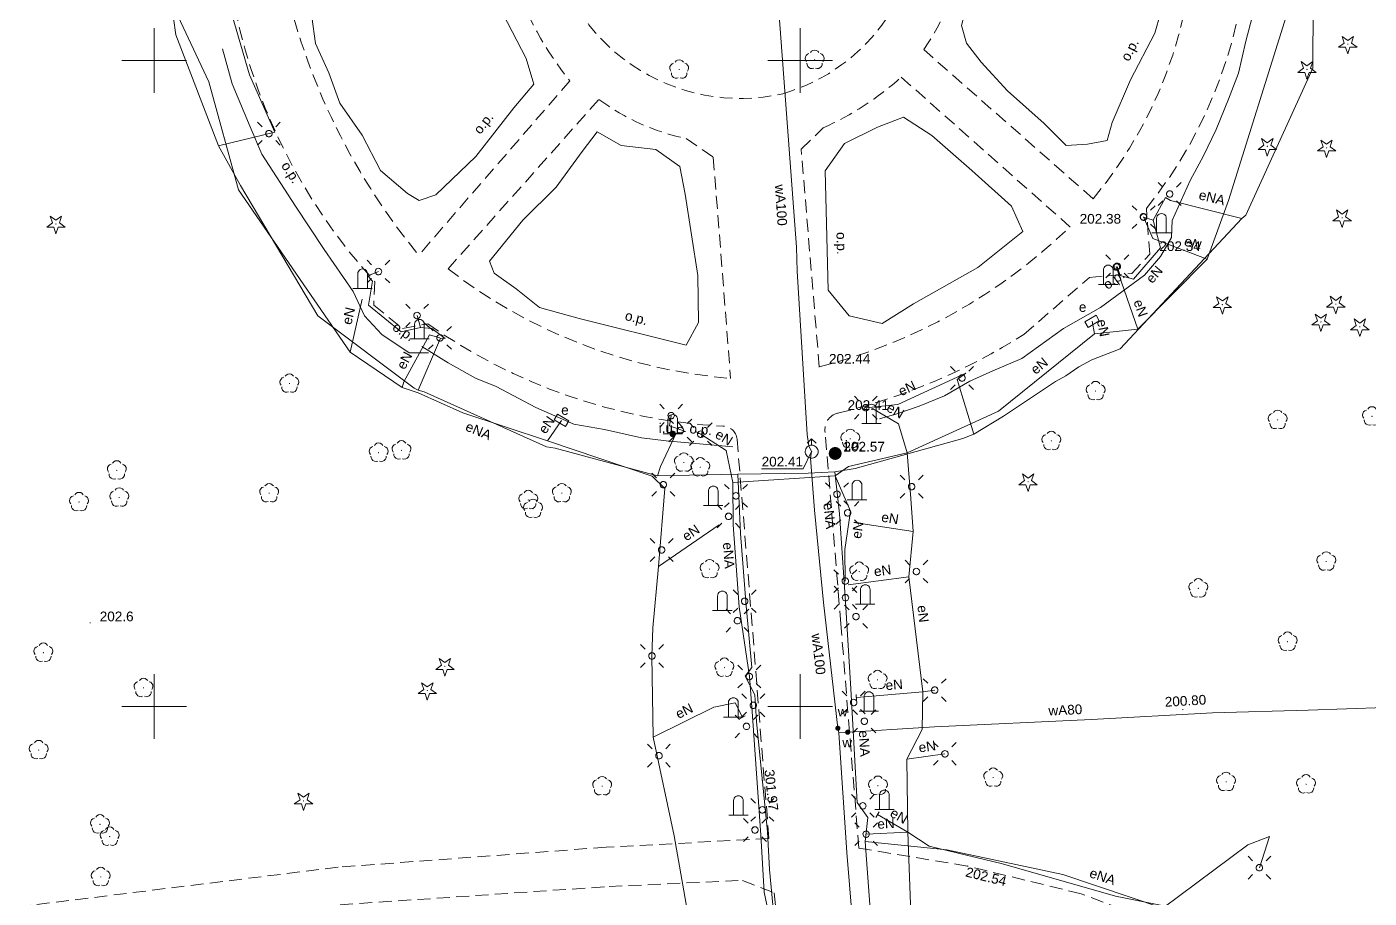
# Model space of a CAD drawing. Extents: x 0 to 7423283, y 0 to 5548300.
# Drawn here: x 7422440.2 to 7422544, y 5547885.2 to 5547952.6 of the extents above; entities that cross this region are included whole.
import ezdxf
from ezdxf.enums import TextEntityAlignment as Align

# ---------------------------------------------------------------- set-up
doc = ezdxf.new("R2010")
doc.units = 0
doc.linetypes.add('PRZER2-1', pattern=[3, 2, -1])
doc.layers.get('0').update_dxf_attribs({"linetype": 'CONTINUOUS', "lineweight": 13})
for name, color, linetype, lineweight in [('KTCR02', 7, 'PRZER2-1', 18), ('RTPW01', 7, 'CONTINUOUS', 13), ('RTPW01_O', 7, 'CONTINUOUS', 13), ('RTPW02', 7, 'CONTINUOUS', 13), ('RTPW02_O', 7, 'CONTINUOUS', 13), ('SUSM', 7, 'CONTINUOUS', 18)]:
    doc.layers.add(name, color=color, linetype=linetype, lineweight=lineweight)
for name, color, linetype, lineweight, true_color in [('OBOO04_01', 7, 'CONTINUOUS', 18, 0x0a0909), ('OBOO08_01', 7, 'CONTINUOUS', 13, 0x0a0909), ('OBOO08_01_O', 7, 'CONTINUOUS', 13, 0x0a0909), ('OBOP01', 7, 'CONTINUOUS', 18, 0x008000), ('OBOP02', 7, 'CONTINUOUS', 18, 0x008000), ('OBOP05_02', 7, 'CONTINUOUS', 18, 0x0a0909), ('OBOP05_02_O', 7, 'CONTINUOUS', 18, 0x0a0909), ('SUPE04', 1, 'CONTINUOUS', 18, 0xff0000), ('SUPE04_O', 1, 'CONTINUOUS', 18, 0xff0000), ('SUPW03', 5, 'CONTINUOUS', 18, 0x0000ff), ('SUPW03_O', 5, 'CONTINUOUS', 18, 0x0000ff), ('SUUS02', 7, 'CONTINUOUS', 18, 0x0a0909), ('SUUS18_01', 7, 'CONTINUOUS', 18, 0x0a0909), ('SUUS18_01_O', 7, 'CONTINUOUS', 18, 0x0a0909), ('SUXX_01', 7, 'CONTINUOUS', 18, 0x0a0909)]:
    doc.layers.add(name, color=color, linetype=linetype, lineweight=lineweight, true_color=true_color)
for name, color, linetype, true_color in [('SUPS01_03', 1, 'CONTINUOUS', 0xff0000), ('SUPS01_03_O', 1, 'CONTINUOUS', 0xff0000), ('SUPS01_08', 5, 'CONTINUOUS', 0x0000ff), ('SUPS01_08_O', 5, 'CONTINUOUS', 0x0000ff), ('SUUS25', 7, 'CONTINUOUS', 0x0a0909), ('SUUS25_O', 7, 'CONTINUOUS', 0x0a0909), ('SUUS31_01', 7, 'CONTINUOUS', 0x0a0909), ('SUUS31_01_O', 7, 'CONTINUOUS', 0x0a0909)]:
    doc.layers.add(name, color=color, linetype=linetype, true_color=true_color)
doc.styles.add('GEO-INFO', font='Arial')

# ---------------------------------------------------------------- blocks, each defined once
blk = doc.blocks.new('SPDIP')
blk.add_hatch(color=0).paths.add_polyline_path([(-0.09, 0), (-0.085595, -0.027812), (-0.072812, -0.052901), (-0.052901, -0.072812), (-0.027812, -0.085595), (0, -0.09), (0.027812, -0.085595), (0.052901, -0.072812), (0.072812, -0.052901), (0.085595, -0.027812), (0.09, 0), (0.085595, 0.027812), (0.072812, 0.052901), (0.052901, 0.072812), (0.027812, 0.085595), (0, 0.09), (-0.027812, 0.085595), (-0.052901, 0.072812), (-0.072812, 0.052901), (-0.085595, 0.027812)])
at = {"color": 0}
blk.add_lwpolyline([(0.177062, -0.544942), (-0.463555, -1.426676), (-0.463555, -0.336792), (-1.500096, 0), (-0.463555, 0.336792), (-0.463555, 1.426676), (0.177062, 0.544942), (1.213603, 0.881734), (0.572986, 0), (1.213603, -0.881734)], close=True, dxfattribs=at)
blk = doc.blocks.new('SPDLP')
blk.add_hatch(color=0).paths.add_polyline_path([(-0.09, 0), (-0.085595, -0.027812), (-0.072812, -0.052901), (-0.052901, -0.072812), (-0.027812, -0.085595), (0, -0.09), (0.027812, -0.085595), (0.052901, -0.072812), (0.072812, -0.052901), (0.085595, -0.027812), (0.09, 0), (0.085595, 0.027812), (0.072812, 0.052901), (0.052901, 0.072812), (0.027812, 0.085595), (0, 0.09), (-0.027812, 0.085595), (-0.052901, 0.072812), (-0.072812, 0.052901), (-0.085595, 0.027812)])
at = {"color": 0}
for points in [[(-1.292703, 0.137547), (-1.355024, 0.389802), (-1.327532, 0.648184), (-1.213525, 0.881678), (-1.026689, 1.062258), (-0.78945, 1.168249), (-0.530282, 1.186929)], [(-0.268652, 1.271938), (-0.048001, 1.40916), (0.20623, 1.462858), (0.463525, 1.426585), (0.693003, 1.304695), (0.867117, 1.11182), (0.964971, 0.871109)], [(1.126667, 0.648554), (1.325358, 0.481106), (1.454989, 0.255912), (1.5, 0), (1.454989, -0.255912), (1.325358, -0.481106), (1.126667, -0.648554)], [(-0.530282, -1.186929), (-0.78945, -1.168249), (-1.026689, -1.062258), (-1.213525, -0.881678), (-1.327532, -0.648184), (-1.355024, -0.389802), (-1.292703, -0.137547)], [(0.964971, -0.871109), (0.867117, -1.11182), (0.693003, -1.304695), (0.463525, -1.426585), (0.20623, -1.462858), (-0.048001, -1.40916), (-0.268652, -1.271938)]]:
    blk.add_lwpolyline(points, dxfattribs=at)
blk = doc.blocks.new('KOLO')
blk.add_hatch(color=0).paths.add_polyline_path([(0, 0.5), (-0.12941, 0.482963), (-0.25, 0.433013), (-0.353553, 0.353553), (-0.433013, 0.25), (-0.482963, 0.12941), (-0.5, 0), (-0.482963, -0.12941), (-0.433013, -0.25), (-0.353553, -0.353553), (-0.25, -0.433013), (-0.12941, -0.482963), (0, -0.5), (0.12941, -0.482963), (0.25, -0.433013), (0.353553, -0.353553), (0.433013, -0.25), (0.482963, -0.12941), (0.5, 0), (0.482963, 0.12941), (0.433013, 0.25), (0.353553, 0.353553), (0.25, 0.433013), (0.12941, 0.482963)])
blk = doc.blocks.new('OBOO04')
at = {"color": 0}
for points in [[(0, -1), (0, 1)], [(0, -0.5), (1.5, -0.5), (1.62941, -0.482963), (1.75, -0.433013), (1.853553, -0.353553), (1.933013, -0.25), (1.982963, -0.12941), (2, 0), (1.982963, 0.12941), (1.933013, 0.25), (1.853553, 0.353553), (1.75, 0.433013), (1.62941, 0.482963), (1.5, 0.5)], [(0, 0.5), (1.5, 0.5)]]:
    blk.add_lwpolyline(points, dxfattribs=at)
blk = doc.blocks.new('SUSM01_01')
at = {"color": 0}
for points in [[(-0.353553, 0.353553), (-0.212132, 0.212132)], [(0.353553, 0.353553), (0.212132, 0.212132)], [(-0.353553, -0.353553), (-0.212132, -0.212132)], [(0.353553, -0.353553), (0.212132, -0.212132)]]:
    blk.add_lwpolyline(points, dxfattribs=at)
blk.add_lwpolyline([(0.1, 0), (0.093969, -0.034202), (0.076604, -0.064279), (0.05, -0.086603), (0.025882, -0.096593), (0, -0.1), (-0.025882, -0.096593), (-0.05, -0.086603), (-0.073305, -0.068017), (-0.090097, -0.043388), (-0.098883, -0.014904), (-0.098883, 0.014904), (-0.090097, 0.043388), (-0.073305, 0.068017), (-0.05, 0.086603), (-0.022252, 0.097493), (0.007473, 0.09972), (0.036534, 0.093087), (0.062349, 0.078183), (0.082624, 0.056332), (0.095557, 0.029476)], close=True, dxfattribs=at)
blk = doc.blocks.new('OKRAG_PELNY')
at = {"color": 0}
blk.add_lwpolyline([(0.5, 0), (0.482963, -0.12941), (0.433013, -0.25), (0.353553, -0.353553), (0.25, -0.433013), (0.12941, -0.482963), (0, -0.5), (-0.12941, -0.482963), (-0.25, -0.433013), (-0.353553, -0.353553), (-0.433013, -0.25), (-0.482963, -0.12941), (-0.5, 0), (-0.482963, 0.12941), (-0.433013, 0.25), (-0.353553, 0.353553), (-0.25, 0.433013), (-0.12941, 0.482963), (0, 0.5), (0.12941, 0.482963), (0.25, 0.433013), (0.353553, 0.353553), (0.433013, 0.25), (0.482963, 0.12941)], close=True, dxfattribs=at)
blk = doc.blocks.new('PION_C')
at = {"color": 0}
blk.add_lwpolyline([(0, 0.5), (0, -0.5)], dxfattribs=at)
blk = doc.blocks.new('SZAFA1')
at = {"color": 0}
blk.add_lwpolyline([(-1, -0.5), (-1, 0.5), (1, 0.5), (1, -0.5)], close=True, dxfattribs=at)
blk = doc.blocks.new('SUUS02')
at = {"color": 0}
blk.add_lwpolyline([(1, 0), (0.984808, -0.173648), (0.939693, -0.34202), (0.866025, -0.5), (0.766044, -0.642788), (0.642788, -0.766044), (0.5, -0.866025), (0.34202, -0.939693), (0.173648, -0.984808), (0, -1), (-0.173648, -0.984808), (-0.34202, -0.939693), (-0.5, -0.866025), (-0.654861, -0.75575), (-0.786053, -0.618159), (-0.888835, -0.458227), (-0.959493, -0.281733), (-0.995472, -0.095056), (-0.995472, 0.095056), (-0.959493, 0.281733), (-0.888835, 0.458227), (-0.786053, 0.618159), (-0.654861, 0.75575), (-0.5, 0.866025), (-0.327068, 0.945001), (-0.142315, 0.989821), (0.047582, 0.998867), (0.235759, 0.971812), (0.415415, 0.909632), (0.580057, 0.814576), (0.723734, 0.690079), (0.841254, 0.540641), (0.928368, 0.371662), (0.981929, 0.189251)], close=True, dxfattribs=at)
for points in [[(1, 0), (2, 0)], [(1.292893, 0.707107), (2, 0), (1.292893, -0.707107)]]:
    blk.add_lwpolyline(points, dxfattribs=at)

msp = doc.modelspace()

# ---------------------------------------------------------------- linework, layer by layer
at = {"color": 7, "linetype": 'Continuous', "lineweight": 13, "elevation": 100, "flags": 128}
for points in [[(7422450, 5547947.5), (7422450, 5547952.5)], [(7422500, 5547947.5), (7422500, 5547952.5)], [(7422447.5, 5547950), (7422452.5, 5547950)], [(7422497.5, 5547950), (7422502.5, 5547950)], [(7422450, 5547897.5), (7422450, 5547902.5)], [(7422500, 5547897.5), (7422500, 5547902.5)], [(7422447.5, 5547900), (7422452.5, 5547900)], [(7422497.5, 5547900), (7422502.5, 5547900)]]:
    msp.add_lwpolyline(points, dxfattribs=at)
at = {"layer": 'KTCR02', "color": 7, "linetype": 'PRZER2-1', "lineweight": 18, "ltscale": 0.5, "elevation": 10.18}
for points in [[(7422480.66, 5547959.69, -0.385491), (7422493.85, 5547976.2, -0.3855222), (7422509.16, 5547962.87, -0.3600916), (7422498.64, 5547947.44, -0.4352751)], [(7422509.56, 5547950.85, 0.1430048), (7422513.07, 5547961.79), (7422530.46, 5547963.01, -0.1904142), (7422522.66, 5547939.31)], [(7422445.96, 5547957.14), (7422453.8, 5547956.77, -0.3135702), (7422455.97, 5547955.52, 0.1431669), (7422467.07, 5547932.89), (7422467, 5547931.07), (7422469.21, 5547929.27), (7422471.17, 5547929.62, 0.1408987), (7422494, 5547921.7, -0.3923142), (7422495.11, 5547920.7), (7422496.32, 5547905.74), (7422497.57, 5547889.78), (7422484.99, 5547889.11), (7422464.24, 5547887.56), (7422432.62, 5547883.65), (7422427.2, 5547894.99), (7422425.54, 5547904.45), (7422425.43, 5547912.16), (7422425.41, 5547920.61), (7422426.28, 5547933.57), (7422430.53, 5547958.47), (7422433.78, 5547958.62)], [(7422459.78, 5547957.56), (7422475.65, 5547958.48), (7422477.04, 5547957.89), (7422477.8, 5547956.42, 0.088802), (7422482.17, 5547948.43), (7422470.47, 5547934.94, -0.1246548)], [(7422501.76, 5547944.79, 0.0792796), (7422507.81, 5547948.72), (7422520.87, 5547937.13, -0.1299634), (7422501.47, 5547926.29), (7422500.07, 5547943.14)], [(7422472.74, 5547933.88), (7422484.42, 5547947, 0.1095313), (7422491.17, 5547943.97), (7422493.27, 5547942.52), (7422494.61, 5547925.4, -0.1449748)]]:
    msp.add_lwpolyline(points, format="xyb", close=True, dxfattribs=at)
msp.add_lwpolyline([(7422530.44, 5547882.19), (7422521.74, 5547885.51), (7422512.92, 5547887.65), (7422504.53, 5547889.04), (7422503.14, 5547906.41), (7422501.93, 5547921.21, -0.4018968), (7422502.91, 5547922.71, 0.081764), (7422517.31, 5547928.8), (7422522.37, 5547933.21), (7422525.65, 5547933.51), (7422527.04, 5547935.01), (7422526.78, 5547938.55, 0.1656439), (7422534.65, 5547960.11, -0.3817903), (7422537.04, 5547963.43, -0.146219), (7422542.5, 5547962.71), (7422547.04, 5547961.05)], format="xyb", dxfattribs=at)
msp.add_lwpolyline([(7422464.39, 5547884.65), (7422485.21, 5547886.07), (7422495.53, 5547886.54), (7422497.99, 5547885.59), (7422499.68, 5547865.44)], dxfattribs=at)
at = {"layer": 'OBOP05_02', "color": 18, "linetype": 'Continuous', "lineweight": 18, "true_color": 0x0a0909, "elevation": 10.1}
for points in [[(7422535.78, 5547960.86), (7422535.95, 5547958.74), (7422535.58, 5547956.17), (7422535.06, 5547953.74), (7422534.48, 5547951.51), (7422533.91, 5547949.02), (7422533.13, 5547947.01), (7422532.17, 5547944.66), (7422531.19, 5547942.64), (7422530.17, 5547940.71), (7422528.78, 5547937.61), (7422528.72, 5547936.31), (7422527.87, 5547934.83), (7422526.63, 5547933.39), (7422523.22, 5547930.9), (7422520.37, 5547929.26), (7422517.14, 5547926.95), (7422514.91, 5547925.98), (7422513.11, 5547925.18), (7422511.17, 5547924.04), (7422509.2, 5547923.24), (7422507.48, 5547922.65), (7422506.12, 5547922.26)], [(7422465.41, 5547932.13), (7422463.17, 5547935.38), (7422460.95, 5547938.72), (7422458.34, 5547942.76), (7422457.44, 5547944.87), (7422456.04, 5547948.19), (7422455.3, 5547950.9)], [(7422465.41, 5547932.13), (7422466.27, 5547930.25), (7422467.63, 5547928.79), (7422469.73, 5547927.39), (7422471.22, 5547927.37)], [(7422494.79, 5547920.1), (7422489.62, 5547920.57), (7422487.72, 5547920.79), (7422484.84, 5547921.45), (7422482.49, 5547921.86), (7422479.54, 5547923.15), (7422476.48, 5547924.76), (7422474.86, 5547925.41), (7422472.76, 5547926.6), (7422470.71, 5547927.86)]]:
    msp.add_lwpolyline(points, dxfattribs=at)
for points in [[(7422514.78, 5547959.09), (7422517.07, 5547959.71), (7422519.9, 5547960.29), (7422523.04, 5547960.09), (7422525.85, 5547960.38), (7422528.07, 5547960.58), (7422528.73, 5547959.36), (7422528.72, 5547957.09), (7422528.32, 5547955.24), (7422527.43, 5547952.12), (7422525.56, 5547948.51), (7422524.14, 5547945.2), (7422523.75, 5547943.82), (7422522.23, 5547943.54), (7422520.58, 5547943.44), (7422518.86, 5547945.13), (7422516.04, 5547947.67), (7422514, 5547949.87), (7422512.85, 5547951.34), (7422512.47, 5547952.72), (7422512.86, 5547954.22), (7422514.33, 5547956.79)], [(7422474.45, 5547956.45), (7422476.63, 5547954.34), (7422478.79, 5547950.15), (7422479.37, 5547948.17), (7422477.84, 5547946.35), (7422474.89, 5547942.58), (7422471.79, 5547939.62), (7422470.52, 5547939.16), (7422469.61, 5547939.72), (7422467.52, 5547941.5), (7422466.09, 5547944.23), (7422464.38, 5547946.71), (7422463.52, 5547949.06), (7422462.49, 5547951.32), (7422462.21, 5547953.39), (7422461.77, 5547955.7), (7422463.94, 5547956.3), (7422467.94, 5547956.73), (7422472.42, 5547957.16)], [(7422503.43, 5547943.58), (7422505.98, 5547944.85), (7422507.99, 5547945.62), (7422510.19, 5547944.21), (7422513.27, 5547941.5), (7422516.34, 5547938.73), (7422517.21, 5547936.77), (7422513.73, 5547933.98), (7422508.77, 5547931.17), (7422506.34, 5547929.65), (7422503.79, 5547930.24), (7422502.17, 5547932.22), (7422501.97, 5547939.43), (7422501.92, 5547941.47)], [(7422484.28, 5547944.49), (7422486.14, 5547943.43), (7422488.83, 5547943.13), (7422490.68, 5547941.8), (7422491.08, 5547939.67), (7422492.06, 5547933.37), (7422492.12, 5547929.72), (7422491.18, 5547927.96), (7422482.9, 5547930.04), (7422479.81, 5547930.89), (7422478.01, 5547932.33), (7422476.32, 5547933.55), (7422475.94, 5547934.48), (7422478.52, 5547937.65), (7422481.1, 5547940.21), (7422483.12, 5547942.96)]]:
    msp.add_lwpolyline(points, close=True, dxfattribs=at)
at = {"layer": 'SUPE04', "color": 1, "linetype": 'Continuous', "lineweight": 18, "true_color": 0xff0000, "elevation": 10.18}
for points in [[(7422433.86, 5547953.57), (7422432.48, 5547956.72), (7422432.76, 5547957.08), (7422433.66, 5547957.84), (7422440.99, 5547956.97), (7422451.15, 5547955.88), (7422451.69, 5547951.99), (7422454.97, 5547943.4), (7422456.68, 5547940.32), (7422462.67, 5547930.24), (7422470.11, 5547924.65), (7422470.43, 5547924.5), (7422470.9, 5547924.36), (7422480.35, 5547920.09), (7422481.04, 5547920.01), (7422488.95, 5547917.86), (7422495.18, 5547917.98)], [(7422537.8, 5547957.96), (7422537.61, 5547953.42), (7422533.13, 5547939.17), (7422531.49, 5547934.63), (7422526.11, 5547929.22), (7422522.77, 5547928.85), (7422515.33, 5547922.87), (7422508.26, 5547919.63), (7422503.74, 5547918.58), (7422502.7, 5547917.87), (7422494.79, 5547917.35)], [(7422459.34, 5547944.46), (7422457.39, 5547948.89), (7422455.55, 5547955.2), (7422454.85, 5547956.13), (7422455.16, 5547956.99)], [(7422450.86, 5547955.59), (7422454.22, 5547948.35), (7422456.52, 5547939.99), (7422465.16, 5547927.44), (7422469.2, 5547924.7), (7422470.42, 5547924.29), (7422473.88, 5547922.74), (7422480.43, 5547920.57), (7422488.53, 5547917.84), (7422489.51, 5547916.88), (7422489.03, 5547910.83), (7422488.6, 5547906.1), (7422488.52, 5547903.91), (7422488.62, 5547897.64), (7422490.24, 5547889.99), (7422492.09, 5547879.4)], [(7422502.68, 5547918.18), (7422504.25, 5547918.43), (7422512.58, 5547920.75), (7422513.43, 5547921.08), (7422515.72, 5547922.47), (7422519.76, 5547925.15), (7422520.56, 5547925.59), (7422521.55, 5547926.3), (7422522.57, 5547926.84), (7422524.75, 5547927.69), (7422534.17, 5547937.79), (7422534.48, 5547938.04), (7422539.65, 5547949.41), (7422539.68, 5547954.39)], [(7422459.34, 5547944.46), (7422454.97, 5547943.4)], [(7422528.25, 5547939.41), (7422527.3, 5547937.64), (7422527.87, 5547935.51), (7422525.79, 5547933.07), (7422524.76, 5547933.36), (7422524.53, 5547934.07)], [(7422528.25, 5547939.41), (7422528.65, 5547939.17), (7422534.17, 5547937.79)], [(7422531.49, 5547934.63), (7422527.27, 5547936.24), (7422526.55, 5547937.91)], [(7422527.3, 5547937.64), (7422526.57, 5547937.88)], [(7422472.52, 5547928.49), (7422471.48, 5547929.26), (7422470.61, 5547929.35), (7422469.11, 5547929.01), (7422466.59, 5547931.06), (7422466.91, 5547932.92), (7422466.53, 5547933.33), (7422467.36, 5547933.67)], [(7422526.11, 5547929.22), (7422524.45, 5547934.03)], [(7422465.16, 5547927.44), (7422466.11, 5547931.54)], [(7422470.61, 5547929.35), (7422470.35, 5547930.27)], [(7422522.77, 5547928.85), (7422522.58, 5547929.82)], [(7422469.2, 5547924.7), (7422469.33, 5547925.14), (7422471.3, 5547928.78), (7422472.12, 5547928.54)], [(7422472.52, 5547928.49), (7422472.16, 5547928.51), (7422470.43, 5547924.5)], [(7422512.8, 5547925.81), (7422507.54, 5547923.39), (7422505.07, 5547923.13)], [(7422513.43, 5547921.08), (7422512.14, 5547925.32), (7422512.8, 5547925.81)], [(7422491.11, 5547921.3), (7422489.87, 5547921.73), (7422490.01, 5547922.52)], [(7422508.26, 5547919.63), (7422507.61, 5547921.89), (7422505.6, 5547923.08)], [(7422480.43, 5547920.57), (7422481.52, 5547922.15)], [(7422491.11, 5547921.3), (7422490.39, 5547921.17), (7422489.18, 5547918.57), (7422488.95, 5547917.86)], [(7422494.79, 5547917.35), (7422494.27, 5547919.83), (7422492.3, 5547921.08), (7422491.89, 5547921.28)], [(7422508.6, 5547882.62), (7422508.32, 5547890.27), (7422508.24, 5547895.93), (7422509.44, 5547898.23), (7422509.48, 5547901.13), (7422508.41, 5547910.04), (7422508.74, 5547913.55), (7422508.56, 5547916.1), (7422508.26, 5547919.63)], [(7422495.18, 5547917.98), (7422500.6, 5547918.07), (7422502.68, 5547918.18)], [(7422502.68, 5547918.18), (7422503.04, 5547914.92), (7422503.51, 5547908.11), (7422503.9, 5547901.36), (7422504.39, 5547892.56), (7422505.24, 5547891.4), (7422505.02, 5547889.56)], [(7422494.79, 5547917.35), (7422494.8, 5547914.06), (7422495.26, 5547907.72), (7422496.06, 5547902.32), (7422496.28, 5547899.62), (7422496.95, 5547890.05), (7422497.2, 5547885.64), (7422497.95, 5547882.06)], [(7422495.18, 5547917.98), (7422495.37, 5547913.39), (7422495.8, 5547907.79), (7422496.25, 5547903.02), (7422495.73, 5547902.36), (7422496.49, 5547900.9), (7422496.62, 5547898.83), (7422497.46, 5547890.3), (7422497.63, 5547887.38), (7422498.03, 5547883), (7422497.42, 5547881.51), (7422497.17, 5547881.51), (7422498.38, 5547880.13), (7422499.11, 5547870.68), (7422499.35, 5547865.61), (7422498.82, 5547861.79), (7422499.68, 5547860.24), (7422500.28, 5547853.47), (7422500.63, 5547847.84), (7422501.1, 5547841.48), (7422500.93, 5547841.08)], [(7422502.7, 5547917.87), (7422503.89, 5547915.11), (7422503.44, 5547912.16), (7422503.48, 5547909.71)], [(7422489.03, 5547910.83), (7422493.73, 5547914.06)], [(7422508.74, 5547913.55), (7422504.18, 5547914.25)], [(7422508.41, 5547910.04), (7422503.71, 5547909.43)], [(7422504.34, 5547900.69), (7422509.48, 5547901.13), (7422510.4, 5547901.27)], [(7422488.62, 5547897.64), (7422493.3, 5547899.95), (7422494.95, 5547900.28), (7422495.52, 5547899.17)], [(7422508.24, 5547895.93), (7422511.19, 5547896.34)], [(7422508.32, 5547890.27), (7422505.97, 5547891.63)], [(7422508.32, 5547890.27), (7422505.1, 5547890.12)], [(7422585.14, 5547867.16), (7422584.69, 5547866.81), (7422582.07, 5547865.17), (7422575.21, 5547866.05), (7422573.22, 5547865.63), (7422566.82, 5547867), (7422561.81, 5547868.46), (7422555.41, 5547871.07), (7422547.22, 5547874.84), (7422538.34, 5547879.38), (7422532.37, 5547882.15), (7422531.13, 5547883.16), (7422528.01, 5547884.61), (7422524.38, 5547885.33), (7422515.65, 5547887.82), (7422509.97, 5547889.18), (7422508.32, 5547890.27)], [(7422505.02, 5547889.56), (7422511.34, 5547888.91), (7422520.31, 5547887.01), (7422528.06, 5547884.38), (7422534.63, 5547889.3), (7422536.32, 5547889.94), (7422535.53, 5547887.52)], [(7422505.02, 5547889.56), (7422505.65, 5547881.19), (7422506.49, 5547872.14), (7422507.15, 5547870.49), (7422506.8, 5547867.83), (7422507.72, 5547853.69), (7422508.32, 5547851.69), (7422508.51, 5547851.58), (7422508.56, 5547851.32), (7422507.97, 5547849.92), (7422509.54, 5547835.32), (7422510.23, 5547832.29)]]:
    msp.add_lwpolyline(points, dxfattribs=at)
at = {"layer": 'SUPS01_08_O', "color": 5, "linetype": 'Continuous', "lineweight": 9, "true_color": 0x0000ff, "elevation": 10.8, "flags": 128}
msp.add_lwpolyline([(7422497.01, 5547918.407), (7422500.213, 5547918.407), (7422500.88, 5547919.73)], dxfattribs=at)
at = {"layer": 'SUPW03', "color": 5, "linetype": 'Continuous', "lineweight": 18, "true_color": 0x0000ff, "elevation": 10.18}
for points in [[(7422500.88, 5547919.73), (7422500.65, 5547920.17), (7422500.53, 5547921.06), (7422499.75, 5547933.69), (7422499.7, 5547935.57), (7422498.37, 5547953.48), (7422498.1, 5547955.75)], [(7422500.88, 5547919.73), (7422500.8, 5547919.23), (7422501.1, 5547915.19), (7422501.79, 5547908.04), (7422502.91, 5547898.32), (7422502.98, 5547897.97)], [(7422502.98, 5547897.97), (7422510.39, 5547898.42), (7422522.54, 5547899), (7422531.89, 5547899.52), (7422539.29, 5547899.73), (7422560.06, 5547900.45), (7422567.41, 5547900.56), (7422573.68, 5547900.55)], [(7422502.98, 5547897.97), (7422503.6, 5547888.7), (7422504.41, 5547879.01), (7422507.08, 5547840.36), (7422508.05, 5547833.62)]]:
    msp.add_lwpolyline(points, dxfattribs=at)

# ---------------------------------------------------------------- block references
at = {"layer": 'OBOO04_01', "color": 18, "lineweight": 18, "true_color": 0x0a0909, "xscale": 0.75, "yscale": 0.75, "rotation": 90}
for p in [(7422527.95, 5547936.66, 10.2), (7422466.13, 5547932.37, 10.2), (7422523.83, 5547932.67, 10.2), (7422470.53, 5547928.47, 10.2), (7422505.51, 5547921.9, 10.2), (7422490.13, 5547921.1, 10.2), (7422493.27, 5547915.56, 10.2), (7422504.39, 5547916.01, 10.2), (7422493.97, 5547907.43, 10.2), (7422505.03, 5547907.92, 10.2), (7422494.82, 5547899.18, 10.2), (7422505.31, 5547899.64, 10.2), (7422506.51, 5547892.03, 10.2), (7422495.21, 5547891.59, 10.2)]:
    msp.add_blockref('OBOO04', p, dxfattribs=at)
at = {"layer": 'OBOO08_01', "color": 18, "lineweight": 13, "true_color": 0x0a0909, "rotation": 90}
msp.add_blockref('KOLO', (7422502.7, 5547919.59, 10.2), dxfattribs=at)
at = {"layer": 'OBOP01', "color": 96, "lineweight": 18, "true_color": 0x008000, "xscale": 0.5, "yscale": 0.5, "rotation": 90}
for p in [(7422542.37, 5547951.27, 10.12), (7422539.21, 5547949.32, 10.12), (7422536.14, 5547943.36, 10.12), (7422540.73, 5547943.24, 10.12), (7422442.4, 5547937.35, 10.12), (7422541.93, 5547937.83, 10.12), (7422532.66, 5547931.11, 10.12), (7422541.44, 5547931.15, 10.12), (7422540.29, 5547929.77, 10.12), (7422543.3, 5547929.4, 10.12), (7422517.63, 5547917.4, 10.12), (7422472.5, 5547903.11, 10.12), (7422471.14, 5547901.24, 10.12), (7422461.56, 5547892.69, 10.12)]:
    msp.add_blockref('SPDIP', p, dxfattribs=at)
at = {"layer": 'OBOP02', "color": 96, "lineweight": 18, "true_color": 0x008000, "xscale": 0.5, "yscale": 0.5, "rotation": 90}
for p in [(7422501.11, 5547950.06, 10.12), (7422490.63, 5547949.31, 10.12), (7422460.47, 5547925, 10.12), (7422522.85, 5547924.42, 10.12), (7422536.94, 5547922.19, 10.12), (7422544.24, 5547922.46, 10.12), (7422503.87, 5547920.72, 10.12), (7422519.43, 5547920.56, 10.12), (7422467.37, 5547919.65, 10.12), (7422469.14, 5547919.83, 10.12), (7422490.99, 5547918.89, 10.12), (7422492.26, 5547918.52, 10.12), (7422447.11, 5547918.28, 10.12), (7422458.9, 5547916.51, 10.12), (7422481.55, 5547916.52, 10.12), (7422444.19, 5547915.83, 10.12), (7422447.3, 5547916.18, 10.12), (7422478.95, 5547915.99, 10.12), (7422479.32, 5547915.31, 10.12), (7422540.7, 5547911.23, 10.12), (7422492.98, 5547910.64, 10.12), (7422504.56, 5547910.44, 10.12), (7422530.8, 5547909.15, 10.12), (7422537.71, 5547905.02, 10.12), (7422441.43, 5547904.17, 10.12), (7422494.13, 5547903.01, 10.12), (7422505.98, 5547902.06, 10.12), (7422449.18, 5547901.44, 10.12), (7422441.07, 5547896.63, 10.12), (7422514.93, 5547894.5, 10.12), (7422484.67, 5547893.84, 10.12), (7422506.01, 5547893.87, 10.12), (7422532.95, 5547894.17, 10.12), (7422539.14, 5547893.98, 10.12), (7422445.81, 5547890.88, 10.12), (7422446.56, 5547889.93, 10.12), (7422445.87, 5547886.81, 10.12)]:
    msp.add_blockref('SPDLP', p, dxfattribs=at)
at = {"layer": 'RTPW01', "color": 7, "lineweight": 13, "xscale": 0.09, "yscale": 0.09, "rotation": 90}
msp.add_blockref('KOLO', (7422445.05, 5547906.48, 10.2), dxfattribs=at)
at = {"layer": 'RTPW02', "color": 7, "lineweight": 13, "xscale": 0.09, "yscale": 0.09, "rotation": 90}
for p in [(7422520.87, 5547937.13, 10.2), (7422527.04, 5547935.01, 10.2), (7422501.47, 5547926.29, 10.2), (7422502.91, 5547922.71, 10.2), (7422502.66, 5547919.54, 10.2), (7422512.92, 5547887.65, 10.2)]:
    msp.add_blockref('KOLO', p, dxfattribs=at)
at = {"layer": 'SUPS01_03', "color": 1, "lineweight": 5, "true_color": 0xff0000, "xscale": 0.09, "yscale": 0.09, "rotation": 90}
msp.add_blockref('KOLO', (7422497.05, 5547894.3, 10.24), dxfattribs=at)
at = {"layer": 'SUPS01_08', "color": 5, "lineweight": 5, "true_color": 0x0000ff, "xscale": 0.09, "yscale": 0.09, "rotation": 90}
for p in [(7422500.88, 5547919.73, 10.24), (7422529.6, 5547899.77, 10.24)]:
    msp.add_blockref('KOLO', p, dxfattribs=at)
at = {"layer": 'SUSM', "color": 7, "lineweight": 18, "rotation": 90}
for name, p, xscale, yscale in [('SUSM01_01', (7422458.88, 5547944.35, 10.24), 2.5, 2.5), ('OKRAG_PELNY', (7422458.88, 5547944.35, 10.24), 0.5, 0.5), ('SUSM01_01', (7422528.59, 5547939.67, 10.24), 2.5, 2.5), ('SUSM01_01', (7422528.59, 5547939.67, 10.24), 2.5, 2.5), ('OKRAG_PELNY', (7422528.59, 5547939.67, 10.24), 0.5, 0.5), ('SUSM01_01', (7422526.57, 5547937.88, 10.24), 2.5, 2.5), ('SUSM01_01', (7422526.57, 5547937.88, 10.24), 2.5, 2.5), ('OKRAG_PELNY', (7422526.55, 5547937.91, 10.24), 0.5, 0.5), ('OKRAG_PELNY', (7422526.57, 5547937.88, 10.24), 0.5, 0.5), ('SUSM01_01', (7422524.53, 5547934.07, 10.24), 2.5, 2.5), ('SUSM01_01', (7422524.53, 5547934.07, 10.24), 2.5, 2.5), ('SUSM01_01', (7422467.36, 5547933.67, 10.24), 2.5, 2.5), ('OKRAG_PELNY', (7422467.36, 5547933.67, 10.24), 0.5, 0.5), ('OKRAG_PELNY', (7422524.45, 5547934.03, 10.24), 0.5, 0.5), ('OKRAG_PELNY', (7422524.53, 5547934.07, 10.24), 0.5, 0.5), ('SUSM01_01', (7422470.35, 5547930.27, 10.24), 2.5, 2.5), ('OKRAG_PELNY', (7422470.35, 5547930.27, 10.24), 0.5, 0.5), ('SUSM01_01', (7422472.12, 5547928.54, 10.24), 2.5, 2.5), ('OKRAG_PELNY', (7422472.12, 5547928.54, 10.24), 0.5, 0.5), ('SUSM01_01', (7422512.52, 5547925.43, 10.24), 2.5, 2.5), ('OKRAG_PELNY', (7422512.52, 5547925.43, 10.24), 0.5, 0.5), ('SUSM01_01', (7422490.01, 5547922.52, 10.24), 2.5, 2.5), ('SUSM01_01', (7422505.07, 5547923.13, 10.24), 2.5, 2.5), ('OKRAG_PELNY', (7422505.07, 5547923.13, 10.24), 0.5, 0.5), ('OKRAG_PELNY', (7422490.01, 5547922.52, 10.24), 0.5, 0.5), ('SUSM01_01', (7422490.72, 5547921.37, 10.24), 2.5, 2.5), ('OKRAG_PELNY', (7422490.72, 5547921.37, 10.24), 0.5, 0.5), ('SUSM01_01', (7422492.3, 5547921.08, 10.24), 2.5, 2.5), ('OKRAG_PELNY', (7422492.3, 5547921.08, 10.24), 0.5, 0.5), ('SUSM01_01', (7422489.4, 5547917.17, 10.24), 2.5, 2.5), ('OKRAG_PELNY', (7422489.4, 5547917.17, 10.24), 0.5, 0.5), ('SUSM01_01', (7422495.02, 5547916.31, 10.24), 2.5, 2.5), ('SUSM01_01', (7422502.84, 5547916.44, 10.24), 2.5, 2.5), ('SUSM01_01', (7422508.62, 5547917.02, 10.24), 2.5, 2.5), ('OKRAG_PELNY', (7422508.62, 5547917.02, 10.24), 0.5, 0.5), ('OKRAG_PELNY', (7422495.02, 5547916.31, 10.24), 0.5, 0.5), ('OKRAG_PELNY', (7422502.84, 5547916.44, 10.24), 0.5, 0.5), ('SUSM01_01', (7422494.45, 5547914.72, 10.24), 2.5, 2.5), ('OKRAG_PELNY', (7422494.45, 5547914.72, 10.24), 0.5, 0.5), ('SUSM01_01', (7422503.66, 5547914.99, 10.24), 2.5, 2.5), ('OKRAG_PELNY', (7422503.66, 5547914.99, 10.24), 0.5, 0.5), ('SUSM01_01', (7422489.27, 5547912.12, 10.24), 2.5, 2.5), ('OKRAG_PELNY', (7422489.27, 5547912.12, 10.24), 0.5, 0.5), ('SUSM01_01', (7422508.99, 5547910.45, 10.24), 2.5, 2.5), ('SUSM01_01', (7422503.48, 5547909.71, 10.24), 2.5, 2.5), ('OKRAG_PELNY', (7422503.48, 5547909.71, 10.24), 0.5, 0.5), ('OKRAG_PELNY', (7422508.99, 5547910.45, 10.24), 0.5, 0.5), ('SUSM01_01', (7422495.69, 5547908.15, 10.24), 2.5, 2.5), ('SUSM01_01', (7422503.5, 5547908.42, 10.24), 2.5, 2.5), ('OKRAG_PELNY', (7422495.69, 5547908.15, 10.24), 0.5, 0.5), ('OKRAG_PELNY', (7422503.5, 5547908.42, 10.24), 0.5, 0.5), ('SUSM01_01', (7422504.31, 5547906.96, 10.24), 2.5, 2.5), ('SUSM01_01', (7422495.14, 5547906.64, 10.24), 2.5, 2.5), ('OKRAG_PELNY', (7422495.14, 5547906.64, 10.24), 0.5, 0.5), ('OKRAG_PELNY', (7422504.31, 5547906.96, 10.24), 0.5, 0.5), ('SUSM01_01', (7422488.52, 5547903.91, 10.24), 2.5, 2.5), ('OKRAG_PELNY', (7422488.52, 5547903.91, 10.24), 0.5, 0.5), ('SUSM01_01', (7422496.06, 5547902.32, 10.24), 2.5, 2.5), ('OKRAG_PELNY', (7422496.06, 5547902.32, 10.24), 0.5, 0.5), ('SUSM01_01', (7422510.4, 5547901.27, 10.24), 2.5, 2.5), ('OKRAG_PELNY', (7422510.4, 5547901.27, 10.24), 0.5, 0.5), ('SUSM01_01', (7422496.37, 5547900.09, 10.24), 2.5, 2.5), ('SUSM01_01', (7422504.13, 5547900.31, 10.24), 2.5, 2.5), ('OKRAG_PELNY', (7422504.13, 5547900.31, 10.24), 0.5, 0.5), ('SUSM01_01', (7422495.84, 5547898.46, 10.24), 2.5, 2.5), ('OKRAG_PELNY', (7422496.37, 5547900.09, 10.24), 0.5, 0.5), ('SUSM01_01', (7422504.96, 5547898.86, 10.24), 2.5, 2.5), ('OKRAG_PELNY', (7422495.84, 5547898.46, 10.24), 0.5, 0.5), ('OKRAG_PELNY', (7422504.96, 5547898.86, 10.24), 0.5, 0.5), ('SUSM01_01', (7422489.06, 5547896.19, 10.24), 2.5, 2.5), ('OKRAG_PELNY', (7422489.06, 5547896.19, 10.24), 0.5, 0.5), ('SUSM01_01', (7422511.19, 5547896.34, 10.24), 2.5, 2.5), ('OKRAG_PELNY', (7422511.19, 5547896.34, 10.24), 0.5, 0.5), ('SUSM01_01', (7422504.84, 5547892.31, 10.24), 2.5, 2.5), ('SUSM01_01', (7422497.07, 5547892, 10.24), 2.5, 2.5), ('OKRAG_PELNY', (7422497.07, 5547892, 10.24), 0.5, 0.5), ('OKRAG_PELNY', (7422504.84, 5547892.31, 10.24), 0.5, 0.5), ('SUSM01_01', (7422496.49, 5547890.44, 10.24), 2.5, 2.5), ('OKRAG_PELNY', (7422496.49, 5547890.44, 10.24), 0.5, 0.5), ('SUSM01_01', (7422505.1, 5547890.12, 10.24), 2.5, 2.5), ('OKRAG_PELNY', (7422505.1, 5547890.12, 10.24), 0.5, 0.5), ('SUSM01_01', (7422535.53, 5547887.52, 10.24), 2.5, 2.5), ('OKRAG_PELNY', (7422535.53, 5547887.52, 10.24), 0.5, 0.5)]:
    msp.add_blockref(name, p, dxfattribs=dict(at, xscale=xscale, yscale=yscale))
at = {"layer": 'SUUS02', "color": 18, "lineweight": 18, "true_color": 0x0a0909, "xscale": 0.5, "yscale": 0.5, "rotation": 90}
msp.add_blockref('SUUS02', (7422500.88, 5547919.73, 10.24), dxfattribs=at)
at = {"layer": 'SUUS18_01', "color": 18, "lineweight": 18, "true_color": 0x0a0909, "xscale": 0.5, "yscale": 0.5}
for p, rotation in [((7422522.58, 5547929.82, 10.24), 30.17330755034779), ((7422481.52, 5547922.15, 10.24), 329.3308667060006)]:
    msp.add_blockref('SZAFA1', p, dxfattribs=dict(at, rotation=rotation))
at = {"layer": 'SUUS25', "color": 18, "lineweight": 5, "true_color": 0x0a0909, "xscale": 0.4, "yscale": 0.4}
for p, rotation in [((7422502.91, 5547898.32, 10.24), 359.9997925898467), ((7422503.67, 5547898.01, 10.24), 183.4334224870277)]:
    msp.add_blockref('KOLO', p, dxfattribs=dict(at, rotation=rotation))
at = {"layer": 'SUUS31_01', "color": 18, "lineweight": 5, "true_color": 0x0a0909, "xscale": 0.5, "yscale": 0.5, "rotation": 90}
msp.add_blockref('KOLO', (7422490.13, 5547921.1, 10.24), dxfattribs=at)
at = {"layer": 'SUXX_01', "color": 18, "lineweight": 18, "true_color": 0x0a0909, "xscale": 0.5, "yscale": 0.5}
for p, rotation in [((7422504.34, 5547900.69, 10.24), 4.573710729815812), ((7422495.52, 5547899.17, 10.24), 296.5648373328053), ((7422505.97, 5547891.63, 10.24), 330.1132512150472)]:
    msp.add_blockref('PION_C', p, dxfattribs=dict(at, rotation=rotation))

# ---------------------------------------------------------------- texts
at = {"layer": 'OBOO08_01_O', "color": 18, "linetype": 'Continuous', "lineweight": 0, "true_color": 0x0a0909, "style": 'GEO-INFO'}
msp.add_text('i.o.', height=0.75, dxfattribs=at).set_placement((7422503.45, 5547919.84, 10.8))
at = {"layer": 'OBOP05_02_O', "color": 18, "linetype": 'Continuous', "lineweight": 0, "true_color": 0x0a0909, "style": 'GEO-INFO'}
for rotation, p in [(62.61559, (7422525.829, 5547950.66, 10.8)), (51.95706, (7422475.774, 5547944.927, 10.8)), (302.86406, (7422460.275, 5547941.147, 10.8)), (271.58893, (7422502.82, 5547935.846, 10.8)), (36.13712, (7422524.483, 5547932.751, 10.8)), (345.89865, (7422487.223, 5547929.727, 10.8)), (326.30993, (7422469.096, 5547928.714, 10.8)), (354.80557, (7422492.273, 5547921.082, 10.8))]:
    msp.add_text('o.p.', height=0.75, rotation=rotation, dxfattribs=at).set_placement(p, align=Align.CENTER)
at = {"layer": 'RTPW01_O', "color": 7, "linetype": 'Continuous', "lineweight": 0, "style": 'GEO-INFO'}
msp.add_text('202.6', height=0.75, rotation=359.99979, dxfattribs=at).set_placement((7422445.79, 5547906.6, 10.8))
at = {"layer": 'RTPW02_O', "color": 7, "linetype": 'Continuous', "lineweight": 0, "style": 'GEO-INFO'}
for s, p in [('202.38', (7422521.62, 5547937.38, 10.8)), ('202.34', (7422527.79, 5547935.26, 10.8)), ('202.44', (7422502.22, 5547926.54, 10.8)), ('202.41', (7422503.66, 5547922.96, 10.8))]:
    msp.add_text(s, height=0.75, dxfattribs=at).set_placement(p)
for s, rotation, p in [('202.57', 359.99979, (7422503.34, 5547919.74, 10.8)), ('202.54', 345.93094, (7422512.736, 5547886.861, 10.8))]:
    msp.add_text(s, height=0.75, rotation=rotation, dxfattribs=at).set_placement(p)
at = {"layer": 'SUPE04_O', "color": 1, "linetype": 'Continuous', "lineweight": 0, "true_color": 0xff0000, "style": 'GEO-INFO'}
for s, rotation, p in [('eNA', 346.12608, (7422530.78, 5547939.28, 10.8)), ('eN', 339.193, (7422529.63, 5547935.74, 10.8)), ('eN', 49.57371, (7422527.24, 5547932.69, 10.8)), ('eN', 76.48322, (7422465.25, 5547929.5, 10.8)), ('eN', 289.11276, (7422525.77, 5547931.35, 10.8)), ('eN', 280.78408, (7422522.95, 5547929.89, 10.8)), ('eN', 61.5176, (7422469.38, 5547926.02, 10.8)), ('eN', 39.32677, (7422518.21, 5547925.66, 10.8)), ('eN', 24.8872, (7422507.81, 5547924.01, 10.8)), ('eN', 329.12771, (7422506.6, 5547922.93, 10.8)), ('eN', 55.27079, (7422480.29, 5547921.04, 10.8)), ('eNA', 336.88935, (7422474.02, 5547921.4, 10.8)), ('eN', 327.65233, (7422493.34, 5547920.87, 10.8)), ('eNA', 276.41439, (7422501.78, 5547915.73, 10.8)), ('eN', 350.88842, (7422506.23, 5547914.32, 10.8)), ('eN', 34.28667, (7422491.19, 5547912.77, 10.8)), ('eN', 81.33565, (7422504.7, 5547912.95, 10.8)), ('eNA', 274.37272, (7422494.01, 5547912.68, 10.8)), ('eN', 7.52361, (7422505.75, 5547910.07, 10.8)), ('eN', 276.4586, (7422509.06, 5547907.8, 10.8)), ('eN', 4.80774, (7422506.63, 5547901.26, 10.8)), ('eN', 26.08539, (7422490.58, 5547899.03, 10.8)), ('eNA', 273.34661, (7422504.53, 5547898.13, 10.8)), ('eN', 8.0542, (7422509.21, 5547896.44, 10.8)), ('eN', 2.67522, (7422505.98, 5547890.53, 10.8)), ('eN', 330.3213, (7422506.87, 5547891.54, 10.8)), ('eNA', 341.24712, (7422522.31, 5547886.81, 10.8))]:
    msp.add_text(s, height=0.75, rotation=rotation, dxfattribs=at).set_placement(p)
at = {"layer": 'SUPS01_03_O', "color": 1, "linetype": 'Continuous', "lineweight": 0, "true_color": 0xff0000, "style": 'GEO-INFO'}
msp.add_text('301.97', height=0.75, rotation=275.89041, dxfattribs=at).set_placement((7422497.23, 5547895.09, 10.8))
at = {"layer": 'SUPS01_08_O', "color": 5, "linetype": 'Continuous', "lineweight": 0, "true_color": 0x0000ff, "style": 'GEO-INFO'}
for s, rotation, p in [('202.41', 359.99979, (7422497.01, 5547918.58)), ('200.80', 3.27651, (7422528.23, 5547899.98, 10.8))]:
    msp.add_text(s, height=0.75, rotation=rotation, dxfattribs=at).set_placement(p)
at = {"layer": 'SUPW03_O', "color": 5, "linetype": 'Continuous', "lineweight": 0, "true_color": 0x0000ff, "style": 'GEO-INFO'}
for s, rotation, p in [('wA100', 273.66019, (7422498.04, 5547940.39, 10.8)), ('wA100', 276.57436, (7422500.86, 5547905.61, 10.8)), ('wA80', 2.70466, (7422519.22, 5547899.3, 10.8))]:
    msp.add_text(s, height=0.75, rotation=rotation, dxfattribs=at).set_placement(p)
at = {"layer": 'SUUS18_01_O', "color": 18, "linetype": 'Continuous', "lineweight": 0, "true_color": 0x0a0909, "style": 'GEO-INFO'}
for p in [(7422521.56, 5547930.55, 10.8), (7422481.5, 5547922.58, 10.8)]:
    msp.add_text('e', height=0.75, rotation=359.99979, dxfattribs=at).set_placement(p)
at = {"layer": 'SUUS25_O', "color": 18, "linetype": 'Continuous', "lineweight": 0, "true_color": 0x0a0909, "style": 'GEO-INFO'}
for p in [(7422502.9, 5547899.23, 10.8), (7422503.25, 5547896.84, 10.8)]:
    msp.add_text('w', height=0.75, rotation=359.99979, dxfattribs=at).set_placement(p)
at = {"layer": 'SUUS31_01_O', "color": 18, "linetype": 'Continuous', "lineweight": 0, "true_color": 0x0a0909, "style": 'GEO-INFO'}
msp.add_text('i.u.', height=0.75, rotation=359.99979, dxfattribs=at).set_placement((7422489.04, 5547921.18, 10.8))

doc.saveas('drawing.dxf')
